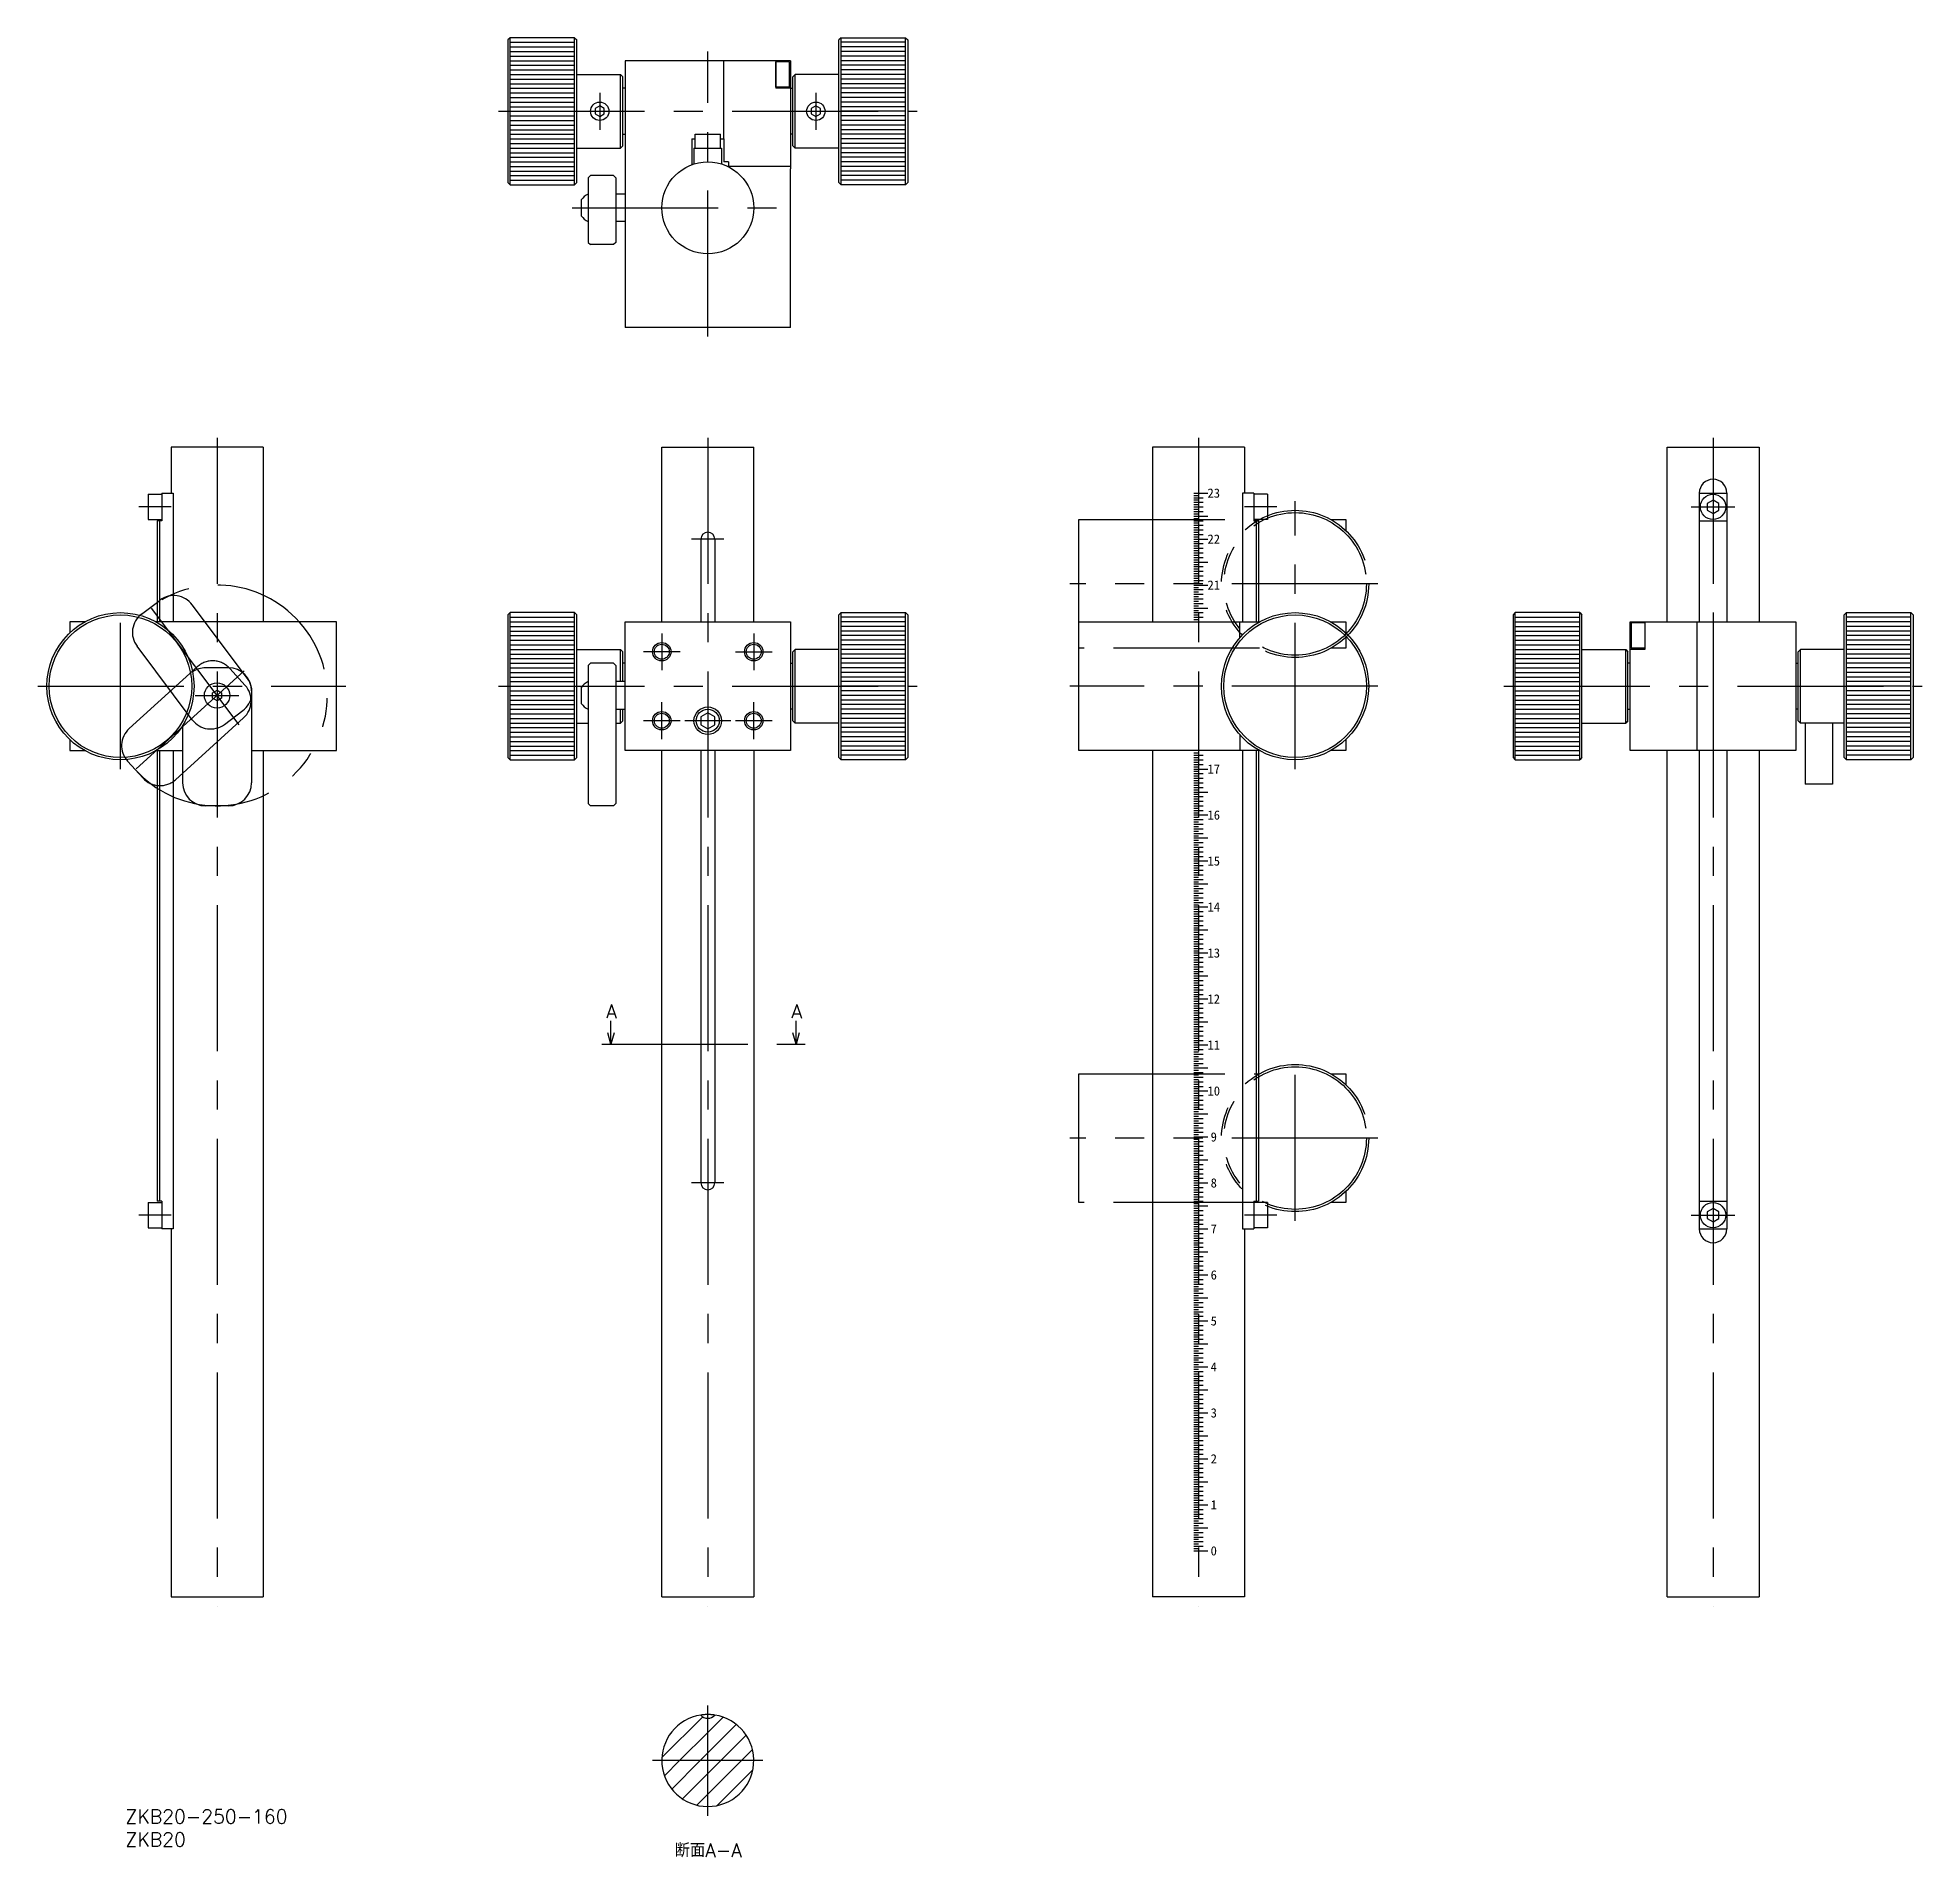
# Model space of a CAD drawing. Extents: x -146 to 264, y -255 to 141.
import ezdxf
from ezdxf.enums import TextEntityAlignment as Align

# ---------------------------------------------------------------- set-up
doc = ezdxf.new("R2010")
doc.units = 0
doc.linetypes.add('CENTER', pattern=[50.8, 31.75, -6.35, 6.35, -6.35])
doc.linetypes.add('PHANTOM', pattern=[63.5, 31.75, -6.35, 6.35, -6.35, 6.35, -6.35])
doc.layers.get('0').update_dxf_attribs({"linetype": 'CONTINUOUS'})
doc.layers.add('CENTER', color=1, linetype='CONTINUOUS')
doc.styles.add('MESR', font='txt', dxfattribs={"height": 2})
doc.styles.get("Standard").update_dxf_attribs({"font": 'txt.shx', "height": 3, "bigfont": 'bigfont.shx'})

# ---------------------------------------------------------------- blocks, each defined once
blk = doc.blocks.new('*U2')
at = {"color": 7, "linetype": 'CONTINUOUS'}
blk.add_text('ZKB20', height=3, dxfattribs=at).set_placement((-126.61, -252.26))
blk = doc.blocks.new('*U3')
at = {"color": 7, "linetype": 'CONTINUOUS'}
blk.add_text('ZKB20-250-160', height=3, dxfattribs=at).set_placement((-126.61, -247.26))
blk = doc.blocks.new('*U4')
at = {"color": 137, "linetype": 'CONTINUOUS'}
blk.add_text('断面A-A', height=3, dxfattribs=at).set_placement((-7.18, -254.61))
blk = doc.blocks.new('_OPEN30')
at = {"color": 0, "linetype": 'BYBLOCK'}
for p, q in [((-1, 0.27), (0, 0)), ((0, 0), (-1, -0.27)), ((0, 0), (-1, 0))]:
    blk.add_line(p, q, dxfattribs=at)
blk = doc.blocks.new('*U5')
at = {"color": 7, "linetype": 'CONTINUOUS'}
blk.add_lwpolyline([(19.2, -75.34), (19.2, -72.73)], dxfattribs=at)
at = {"color": 7, "linetype": 'CONTINUOUS', "xscale": 2.5, "yscale": 2.5, "zscale": 2.5, "rotation": 270}
blk.add_blockref('_OPEN30', (19.2, -77.84), dxfattribs=at)
blk = doc.blocks.new('*U6')
at = {"color": 137, "linetype": 'CONTINUOUS'}
blk.add_text('A', height=3, dxfattribs=at).set_placement((18.18, -72.21))
blk = doc.blocks.new('*U7')
at = {"color": 7, "linetype": 'CONTINUOUS'}
blk.add_lwpolyline([(-21.06, -75.34), (-21.06, -72.73)], dxfattribs=at)
at = {"color": 7, "linetype": 'CONTINUOUS', "xscale": 2.5, "yscale": 2.5, "zscale": 2.5, "rotation": 270}
blk.add_blockref('_OPEN30', (-21.06, -77.84), dxfattribs=at)
blk = doc.blocks.new('*U8')
at = {"color": 137, "linetype": 'CONTINUOUS'}
blk.add_text('A', height=3, dxfattribs=at).set_placement((-22.08, -72.21))

msp = doc.modelspace()

# ---------------------------------------------------------------- linework, layer by layer
at = {"color": 7, "linetype": 'CONTINUOUS'}
for p, q in [((-43, 141.02), (-43.5, 140.52)), ((-43.5, 140.52), (-43.5, 109.52)), ((-43, 109.02), (-43, 141.02)), ((-29, 141.02), (-43, 141.02)), ((-43, 140.02), (-29, 140.02)), ((-29, 109.02), (-29, 141.02)), ((-29, 141.02), (-28.5, 140.52)), ((-28.5, 133.02), (-28.5, 140.52)), ((29, 141.02), (28.5, 140.52)), ((28.5, 133.02), (28.5, 140.52)), ((29, 109.02), (29, 141.02)), ((29, 141.02), (43, 141.02)), ((43, 140.02), (29, 140.02)), ((43, 109.02), (43, 141.02)), ((43, 141.02), (43.5, 140.52)), ((43.5, 140.52), (43.5, 109.52)), ((-43, 139.02), (-29, 139.02)), ((-43, 138.02), (-29, 138.02)), ((-43, 137.02), (-29, 137.02)), ((-43, 136.02), (-29, 136.02)), ((-18, 136.02), (-18, 78.02)), ((3, 136.02), (-18, 136.02)), ((18, 136.02), (3, 136.02)), ((3.5, 119.02), (3.5, 136.02)), ((14.8, 136.02), (14.8, 130.02)), ((17.8, 135.77), (14.8, 135.77)), ((14.8, 130.27), (14.8, 135.77)), ((17.8, 130.27), (17.8, 135.77)), ((18, 136.02), (18, 112.52)), ((43, 139.02), (29, 139.02)), ((43, 138.02), (29, 138.02)), ((43, 137.02), (29, 137.02)), ((43, 136.02), (29, 136.02)), ((-43, 135.02), (-29, 135.02)), ((-43, 134.02), (-29, 134.02)), ((-43, 133.02), (-29, 133.02)), ((-43, 132.02), (-29, 132.02)), ((-28.5, 109.52), (-28.5, 133.02)), ((-28.5, 133.02), (-19, 133.02)), ((-19, 117.02), (-19, 133.02)), ((-19, 133.02), (-18.5, 132.52)), ((-18.5, 117.52), (-18.5, 132.52)), ((19, 133.02), (18.5, 132.52)), ((18.5, 117.52), (18.5, 132.52)), ((28.5, 133.02), (19, 133.02)), ((19, 117.02), (19, 133.02)), ((28.5, 109.52), (28.5, 133.02)), ((43, 135.02), (29, 135.02)), ((43, 134.02), (29, 134.02)), ((43, 133.02), (29, 133.02)), ((43, 132.02), (29, 132.02)), ((-43, 131.02), (-29, 131.02)), ((-43, 130.02), (-29, 130.02)), ((-43, 129.02), (-29, 129.02)), ((-43, 128.02), (-29, 128.02)), ((-18, 130.02), (-18.5, 130.02)), ((17.8, 130.27), (14.8, 130.27)), ((18, 130.02), (14.8, 130.02)), ((18, 130.02), (18.5, 130.02)), ((43, 131.02), (29, 131.02)), ((43, 130.02), (29, 130.02)), ((43, 129.02), (29, 129.02)), ((43, 128.02), (29, 128.02)), ((-43, 127.02), (-29, 127.02)), ((-43, 126.02), (-29, 126.02)), ((-43, 125.02), (-29, 125.02)), ((-43, 124.02), (-29, 124.02)), ((-43, 123.02), (-29, 123.02)), ((43, 127.02), (29, 127.02)), ((43, 126.02), (29, 126.02)), ((43, 125.02), (29, 125.02)), ((43, 124.02), (29, 124.02)), ((43, 123.02), (29, 123.02)), ((-43, 122.02), (-29, 122.02)), ((-43, 121.02), (-29, 121.02)), ((-43, 120.02), (-29, 120.02)), ((-43, 119.02), (-29, 119.02)), ((-18.5, 120.02), (-18, 120.02)), ((-3.5, 119.02), (-3.5, 113.39)), ((-3.5, 119.02), (-2.75, 119.02)), ((-2.75, 120.02), (2.75, 120.02)), ((-2.75, 117.02), (-2.75, 120.02)), ((2.75, 117.02), (2.75, 120.02)), ((2.75, 119.02), (3.5, 119.02)), ((3.5, 119.02), (3.5, 114.02)), ((18.5, 120.02), (18, 120.02)), ((43, 122.02), (29, 122.02)), ((43, 121.02), (29, 121.02)), ((43, 120.02), (29, 120.02)), ((43, 119.02), (29, 119.02)), ((-43, 118.02), (-29, 118.02)), ((-43, 117.02), (-29, 117.02)), ((-43, 116.02), (-29, 116.02)), ((-43, 115.02), (-29, 115.02)), ((-28.5, 117.02), (-19, 117.02)), ((-18.5, 117.52), (-19, 117.02)), ((-3, 117.02), (-3, 113.56)), ((-3, 117.02), (3, 117.02)), ((3, 117.02), (3, 113.56)), ((18.5, 117.52), (19, 117.02)), ((28.5, 117.02), (19, 117.02)), ((43, 118.02), (29, 118.02)), ((43, 117.02), (29, 117.02)), ((43, 116.02), (29, 116.02)), ((43, 115.02), (29, 115.02)), ((-43, 114.02), (-29, 114.02)), ((-43, 113.02), (-29, 113.02)), ((-43, 112.02), (-29, 112.02)), ((-43, 111.02), (-29, 111.02)), ((-25.5, 111.02), (-26, 110.52)), ((-20.5, 111.02), (-25.5, 111.02)), ((-20.5, 111.02), (-20, 110.52)), ((4.5, 114.02), (3.5, 114.02)), ((18, 113.02), (4.36, 113.02)), ((4.5, 114.02), (4.5, 113.02)), ((18, 78.02), (18, 112.52)), ((43, 114.02), (29, 114.02)), ((43, 113.02), (29, 113.02)), ((43, 112.02), (29, 112.02)), ((43, 111.02), (29, 111.02)), ((-43.5, 109.52), (-43, 109.02)), ((-43, 110.02), (-29, 110.02)), ((-43, 109.02), (-29, 109.02)), ((-28.5, 109.52), (-29, 109.02)), ((-26, 110.52), (-26, 96.52)), ((-20, 110.52), (-20, 96.52)), ((-18, 107.02), (-20, 107.02)), ((28.5, 109.52), (29, 109.02)), ((43, 110.02), (29, 110.02)), ((43, 109.02), (29, 109.02)), ((43.5, 109.52), (43, 109.02)), ((-27.5, 105.75), (-27.5, 102.29)), ((-18, 101.02), (-20, 101.02)), ((-26, 96.52), (-25.5, 96.02)), ((-20.5, 96.02), (-25.5, 96.02)), ((-20, 96.52), (-20.5, 96.02)), ((18, 78.02), (-18, 78.02)), ((-96.72, 52), (-116.72, 52)), ((-116.72, 52), (-116.72, 42)), ((-96.72, 52), (-96.72, 14)), ((-10, 14), (-10, 52)), ((-10, 52), (10, 52)), ((10, 14), (10, 52)), ((96.72, 52), (96.72, 14)), ((116.72, 52), (96.72, 52)), ((116.72, 52), (116.72, 42)), ((208.6, 14), (208.6, 52)), ((208.6, 52), (228.6, 52)), ((228.6, 52), (228.6, 14)), ((-121.72, 41.75), (-121.72, 36.25)), ((-121.72, 41.75), (-118.72, 41.75)), ((-118.72, 42), (-118.72, 36)), ((-118.72, 42), (-116.26, 42)), ((-116.26, 42), (-116.26, 14)), ((105.72, 42), (108.72, 42)), ((105.72, 41.5), (106.72, 41.5)), ((105.72, 41), (107.72, 41)), ((116.26, 42), (116.26, 14)), ((118.72, 42), (116.26, 42)), ((118.72, 42), (118.72, 36)), ((121.72, 41.75), (118.72, 41.75)), ((121.72, 41.75), (121.72, 36.25)), ((215.6, 42), (215.6, 14)), ((215.6, 42), (221.6, 42)), ((221.6, 42), (221.6, 14)), ((105.72, 40.5), (106.72, 40.5)), ((105.72, 40), (107.72, 40)), ((105.72, 39.5), (106.72, 39.5)), ((105.72, 39), (107.72, 39)), ((105.72, 38.5), (106.72, 38.5)), ((105.72, 38), (107.72, 38)), ((105.72, 37.5), (106.72, 37.5)), ((105.72, 37), (108.72, 37)), ((-121.72, 36.25), (-118.72, 36.25)), ((-119.72, 36), (-119.72, 14)), ((-118.72, 36), (-119.72, 36)), ((-119.22, 36), (-119.22, 14)), ((105.72, 36.5), (106.72, 36.5)), ((105.72, 36), (107.72, 36)), ((105.72, 35.5), (106.72, 35.5)), ((105.72, 35), (107.72, 35)), ((105.72, 34.5), (106.72, 34.5)), ((105.72, 34), (107.72, 34)), ((105.72, 33.5), (106.72, 33.5)), ((105.72, 33), (107.72, 33)), ((121.72, 36.25), (118.72, 36.25)), ((118.72, 36), (119.72, 36)), ((119.22, 36), (119.22, 14)), ((119.72, 36), (119.72, 14)), ((215.6, 36), (221.6, 36)), ((-1.51, 32), (-1.51, 14)), ((1.51, 32), (1.51, 14)), ((105.72, 32.5), (106.72, 32.5)), ((105.72, 32), (108.72, 32)), ((105.72, 31.5), (106.72, 31.5)), ((105.72, 31), (107.72, 31)), ((105.72, 30.5), (106.72, 30.5)), ((105.72, 30), (107.72, 30)), ((105.72, 29.5), (106.72, 29.5)), ((105.72, 29), (107.72, 29)), ((105.72, 28.5), (106.72, 28.5)), ((105.72, 28), (107.72, 28)), ((105.72, 27.5), (106.72, 27.5)), ((105.72, 27), (108.72, 27)), ((105.72, 26.5), (106.72, 26.5)), ((105.72, 26), (107.72, 26)), ((105.72, 25.5), (106.72, 25.5)), ((105.72, 25), (107.72, 25)), ((105.72, 24.5), (106.72, 24.5)), ((105.72, 24), (107.72, 24)), ((105.72, 23.5), (106.72, 23.5)), ((105.72, 23), (107.72, 23)), ((105.72, 22.5), (106.72, 22.5)), ((105.72, 22), (108.72, 22)), ((105.72, 21.5), (106.72, 21.5)), ((105.72, 21), (107.72, 21)), ((105.72, 20.5), (106.72, 20.5)), ((105.72, 20), (107.72, 20)), ((105.72, 19.5), (106.72, 19.5)), ((105.72, 19), (107.72, 19)), ((105.72, 18.5), (106.72, 18.5)), ((105.72, 18), (107.72, 18)), ((105.72, 17.5), (106.72, 17.5)), ((105.72, 17), (108.72, 17)), ((105.72, 16.5), (106.72, 16.5)), ((-138.72, 14), (-138.72, 11.62)), ((-135.46, 14), (-138.72, 14)), ((-80.72, 14), (-119.97, 14)), ((-80.72, -14), (-80.72, 14)), ((-43, 16), (-43.5, 15.5)), ((-43.5, 15.5), (-43.5, -15.5)), ((-43, -16), (-43, 16)), ((-29, 16), (-43, 16)), ((-43, 15), (-29, 15)), ((-43, 14), (-29, 14)), ((-43, 13), (-29, 13)), ((-29, -16), (-29, 16)), ((-29, 16), (-28.5, 15.5)), ((-28.5, 8), (-28.5, 15.5)), ((-18, -14), (-18, 14)), ((-18, 14), (18, 14)), ((18, 14), (18, -14)), ((29, 16), (28.5, 15.5)), ((28.5, 8), (28.5, 15.5)), ((29, -16), (29, 16)), ((29, 16), (43, 16)), ((43, 15), (29, 15)), ((43, 14), (29, 14)), ((43, 13), (29, 13)), ((43, -16), (43, 16)), ((43, 16), (43.5, 15.5)), ((43.5, 15.5), (43.5, -15.5)), ((80.72, -14), (80.72, 14)), ((80.72, 14), (119.97, 14)), ((105.72, 16), (107.72, 16)), ((105.72, 15.5), (106.72, 15.5)), ((105.72, 15), (107.72, 15)), ((105.72, 14.5), (106.72, 14.5)), ((115.72, 10.58), (115.72, 14)), ((135.46, 14), (138.72, 14)), ((138.72, 14), (138.72, 11.62)), ((175.6, 16), (175.1, 15.5)), ((175.1, 15.5), (175.1, -15.5)), ((175.6, -16), (175.6, 16)), ((189.6, 16), (175.6, 16)), ((175.6, 15), (189.6, 15)), ((175.6, 14), (189.6, 14)), ((175.6, 13), (189.6, 13)), ((189.6, -16), (189.6, 16)), ((189.6, 16), (190.1, 15.5)), ((190.1, 8), (190.1, 15.5)), ((200.6, -14), (200.6, 14)), ((200.6, 14), (236.6, 14)), ((200.8, 13.75), (200.8, 8.25)), ((203.8, 13.75), (200.8, 13.75)), ((203.8, 14), (203.8, 8)), ((215.1, 14), (215.1, -14)), ((236.6, 14), (236.6, -14)), ((247.6, 16), (247.1, 15.5)), ((247.1, 8), (247.1, 15.5)), ((247.6, -16), (247.6, 16)), ((247.6, 16), (261.6, 16)), ((261.6, 15), (247.6, 15)), ((261.6, 14), (247.6, 14)), ((261.6, 13), (247.6, 13)), ((261.6, -16), (261.6, 16)), ((261.6, 16), (262.1, 15.5)), ((262.1, 15.5), (262.1, -15.5)), ((-43, 12), (-29, 12)), ((-43, 11), (-29, 11)), ((-43, 10), (-29, 10)), ((-43, 9), (-29, 9)), ((43, 12), (29, 12)), ((43, 11), (29, 11)), ((43, 10), (29, 10)), ((43, 9), (29, 9)), ((175.6, 12), (189.6, 12)), ((175.6, 11), (189.6, 11)), ((175.6, 10), (189.6, 10)), ((175.6, 9), (189.6, 9)), ((203.8, 8.25), (200.8, 8.25)), ((261.6, 12), (247.6, 12)), ((261.6, 11), (247.6, 11)), ((261.6, 10), (247.6, 10)), ((261.6, 9), (247.6, 9)), ((-43, 8), (-29, 8)), ((-43, 7), (-29, 7)), ((-43, 6), (-29, 6)), ((-43, 5), (-29, 5)), ((-28.5, -15.5), (-28.5, 8)), ((-28.5, 8), (-19, 8)), ((-25.5, 5), (-26, 4.5)), ((-26, 4.5), (-26, -25.5)), ((-20.5, 5), (-25.5, 5)), ((-20.5, 5), (-20, 4.5)), ((-20, 4.5), (-20, -25.5)), ((-19, 1), (-19, 8)), ((-19, 8), (-18.5, 7.5)), ((-18.5, 1), (-18.5, 7.5)), ((-18, 5), (-18.5, 5)), ((18, 5), (18.5, 5)), ((19, 8), (18.5, 7.5)), ((18.5, -7.5), (18.5, 7.5)), ((28.5, 8), (19, 8)), ((19, -8), (19, 8)), ((28.5, -15.5), (28.5, 8)), ((43, 8), (29, 8)), ((43, 7), (29, 7)), ((43, 6), (29, 6)), ((43, 5), (29, 5)), ((175.6, 8), (189.6, 8)), ((175.6, 7), (189.6, 7)), ((175.6, 6), (189.6, 6)), ((175.6, 5), (189.6, 5)), ((190.1, -15.5), (190.1, 8)), ((190.1, 8), (199.6, 8)), ((199.6, -8), (199.6, 8)), ((199.6, 8), (200.1, 7.5)), ((200.1, -7.5), (200.1, 7.5)), ((200.6, 5), (200.1, 5)), ((203.8, 8), (200.6, 8)), ((236.6, 5), (237.1, 5)), ((237.6, 8), (237.1, 7.5)), ((237.1, -7.5), (237.1, 7.5)), ((247.1, 8), (237.6, 8)), ((237.6, -8), (237.6, 8)), ((247.1, -15.5), (247.1, 8)), ((261.6, 8), (247.6, 8)), ((261.6, 7), (247.6, 7)), ((261.6, 6), (247.6, 6)), ((261.6, 5), (247.6, 5)), ((-104.22, 4), (-109.22, 4)), ((-43, 4), (-29, 4)), ((-43, 3), (-29, 3)), ((-43, 2), (-29, 2)), ((-43, 1), (-29, 1)), ((-43, 0), (-29, 0)), ((-18, 1), (-20, 1)), ((43, 4), (29, 4)), ((43, 3), (29, 3)), ((43, 2), (29, 2)), ((43, 1), (29, 1)), ((43, 0), (29, 0)), ((175.6, 4), (189.6, 4)), ((175.6, 3), (189.6, 3)), ((175.6, 2), (189.6, 2)), ((175.6, 1), (189.6, 1)), ((261.6, 4), (247.6, 4)), ((261.6, 3), (247.6, 3)), ((261.6, 2), (247.6, 2)), ((261.6, 1), (247.6, 1)), ((-99.22, -1), (-99.22, -21)), ((-43, -1), (-29, -1)), ((-43, -2), (-29, -2)), ((-43, -3), (-29, -3)), ((-43, -4), (-29, -4)), ((-27.5, -0.27), (-27.5, -3.73)), ((43, -1), (29, -1)), ((43, -2), (29, -2)), ((43, -3), (29, -3)), ((43, -4), (29, -4)), ((175.6, 0), (189.6, 0)), ((175.6, -1), (189.6, -1)), ((175.6, -2), (189.6, -2)), ((175.6, -3), (189.6, -3)), ((175.6, -4), (189.6, -4)), ((261.6, 0), (247.6, 0)), ((261.6, -1), (247.6, -1)), ((261.6, -2), (247.6, -2)), ((261.6, -3), (247.6, -3)), ((261.6, -4), (247.6, -4)), ((-43, -5), (-29, -5)), ((-43, -6), (-29, -6)), ((-43, -7), (-29, -7)), ((-43, -8), (-29, -8)), ((-28.5, -8), (-26, -8)), ((-20, -5), (-18, -5)), ((-20, -8), (-19, -8)), ((-19, -8), (-19, -5)), ((-19, -8), (-18.5, -7.5)), ((-18.5, -7.5), (-18.5, -5)), ((18.5, -5), (18, -5)), ((18.5, -7.5), (19, -8)), ((28.5, -8), (19, -8)), ((43, -5), (29, -5)), ((43, -6), (29, -6)), ((43, -7), (29, -7)), ((43, -8), (29, -8)), ((175.6, -5), (189.6, -5)), ((175.6, -6), (189.6, -6)), ((175.6, -7), (189.6, -7)), ((175.6, -8), (189.6, -8)), ((190.1, -8), (199.6, -8)), ((200.1, -7.5), (199.6, -8)), ((200.1, -5), (200.6, -5)), ((237.1, -5), (236.6, -5)), ((237.1, -7.5), (237.6, -8)), ((247.1, -8), (237.6, -8)), ((238.6, -8), (238.6, -21.32)), ((244.6, -8), (244.6, -21.32)), ((261.6, -5), (247.6, -5)), ((261.6, -6), (247.6, -6)), ((261.6, -7), (247.6, -7)), ((261.6, -8), (247.6, -8)), ((-138.72, -11.62), (-138.72, -14)), ((-114.22, -8.59), (-114.22, -21)), ((-43, -9), (-29, -9)), ((-43, -10), (-29, -10)), ((-43, -11), (-29, -11)), ((-43, -12), (-29, -12)), ((43, -9), (29, -9)), ((43, -10), (29, -10)), ((43, -11), (29, -11)), ((43, -12), (29, -12)), ((115.72, -10.58), (115.72, -14)), ((138.72, -11.62), (138.72, -14)), ((175.6, -9), (189.6, -9)), ((175.6, -10), (189.6, -10)), ((175.6, -11), (189.6, -11)), ((175.6, -12), (189.6, -12)), ((261.6, -9), (247.6, -9)), ((261.6, -10), (247.6, -10)), ((261.6, -11), (247.6, -11)), ((261.6, -12), (247.6, -12)), ((-138.72, -14), (-135.46, -14)), ((-119.97, -14), (-114.22, -14)), ((-119.72, -14), (-119.72, -112)), ((-119.22, -14), (-119.22, -112)), ((-116.26, -14), (-116.26, -118)), ((-99.22, -14), (-80.72, -14)), ((-96.72, -14), (-96.72, -198)), ((-43.5, -15.5), (-43, -16)), ((-43, -13), (-29, -13)), ((-43, -14), (-29, -14)), ((-43, -15), (-29, -15)), ((-43, -16), (-29, -16)), ((-28.5, -15.5), (-29, -16)), ((18, -14), (-18, -14)), ((-10, -198), (-10, -14)), ((-1.51, -14), (-1.51, -108)), ((1.51, -14), (1.51, -108)), ((10, -14), (10, -198)), ((28.5, -15.5), (29, -16)), ((43, -13), (29, -13)), ((43, -14), (29, -14)), ((43, -15), (29, -15)), ((43, -16), (29, -16)), ((43.5, -15.5), (43, -16)), ((119.97, -14), (80.72, -14)), ((96.72, -14), (96.72, -198)), ((105.72, -14.5), (106.72, -14.5)), ((105.72, -15), (107.72, -15)), ((105.72, -15.5), (106.72, -15.5)), ((105.72, -16), (107.72, -16)), ((116.26, -14), (116.26, -118)), ((119.22, -14), (119.22, -112)), ((119.72, -14), (119.72, -112)), ((138.72, -14), (135.46, -14)), ((175.1, -15.5), (175.6, -16)), ((175.6, -13), (189.6, -13)), ((175.6, -14), (189.6, -14)), ((175.6, -15), (189.6, -15)), ((175.6, -16), (189.6, -16)), ((190.1, -15.5), (189.6, -16)), ((236.6, -14), (200.6, -14)), ((208.6, -198), (208.6, -14)), ((215.6, -14), (215.6, -118)), ((221.6, -14), (221.6, -118)), ((228.6, -14), (228.6, -198)), ((247.1, -15.5), (247.6, -16)), ((261.6, -13), (247.6, -13)), ((261.6, -14), (247.6, -14)), ((261.6, -15), (247.6, -15)), ((261.6, -16), (247.6, -16)), ((262.1, -15.5), (261.6, -16)), ((105.72, -16.5), (106.72, -16.5)), ((105.72, -17), (107.72, -17)), ((105.72, -17.5), (106.72, -17.5)), ((105.72, -18), (108.72, -18)), ((105.72, -18.5), (106.72, -18.5)), ((105.72, -19), (107.72, -19)), ((105.72, -19.5), (106.72, -19.5)), ((105.72, -20), (107.72, -20)), ((105.72, -20.5), (106.72, -20.5)), ((105.72, -21), (107.72, -21)), ((105.72, -21.5), (106.72, -21.5)), ((105.72, -22), (107.72, -22)), ((105.72, -22.5), (106.72, -22.5)), ((105.72, -23), (108.72, -23)), ((105.72, -23.5), (106.72, -23.5)), ((105.72, -24), (107.72, -24)), ((105.72, -24.5), (106.72, -24.5)), ((244.6, -21.32), (238.6, -21.32)), ((-104.22, -26), (-109.22, -26)), ((-26, -25.5), (-25.5, -26)), ((-20.5, -26), (-25.5, -26)), ((-20, -25.5), (-20.5, -26)), ((105.72, -25), (107.72, -25)), ((105.72, -25.5), (106.72, -25.5)), ((105.72, -26), (107.72, -26)), ((105.72, -26.5), (106.72, -26.5)), ((105.72, -27), (107.72, -27)), ((105.72, -27.5), (106.72, -27.5)), ((105.72, -28), (108.72, -28)), ((105.72, -28.5), (106.72, -28.5)), ((105.72, -29), (107.72, -29)), ((105.72, -29.5), (106.72, -29.5)), ((105.72, -30), (107.72, -30)), ((105.72, -30.5), (106.72, -30.5)), ((105.72, -31), (107.72, -31)), ((105.72, -31.5), (106.72, -31.5)), ((105.72, -32), (107.72, -32)), ((105.72, -32.5), (106.72, -32.5)), ((105.72, -33), (108.72, -33)), ((105.72, -33.5), (106.72, -33.5)), ((105.72, -34), (107.72, -34)), ((105.72, -34.5), (106.72, -34.5)), ((105.72, -35), (107.72, -35)), ((105.72, -35.5), (106.72, -35.5)), ((105.72, -36), (107.72, -36)), ((105.72, -36.5), (106.72, -36.5)), ((105.72, -37), (107.72, -37)), ((105.72, -37.5), (106.72, -37.5)), ((105.72, -38), (108.72, -38)), ((105.72, -38.5), (106.72, -38.5)), ((105.72, -39), (107.72, -39)), ((105.72, -39.5), (106.72, -39.5)), ((105.72, -40), (107.72, -40)), ((105.72, -40.5), (106.72, -40.5)), ((105.72, -41), (107.72, -41)), ((105.72, -41.5), (106.72, -41.5)), ((105.72, -42), (107.72, -42)), ((105.72, -42.5), (106.72, -42.5)), ((105.72, -43), (108.72, -43)), ((105.72, -43.5), (106.72, -43.5)), ((105.72, -44), (107.72, -44)), ((105.72, -44.5), (106.72, -44.5)), ((105.72, -45), (107.72, -45)), ((105.72, -45.5), (106.72, -45.5)), ((105.72, -46), (107.72, -46)), ((105.72, -46.5), (106.72, -46.5)), ((105.72, -47), (107.72, -47)), ((105.72, -47.5), (106.72, -47.5)), ((105.72, -48), (108.72, -48)), ((105.72, -48.5), (106.72, -48.5)), ((105.72, -49), (107.72, -49)), ((105.72, -49.5), (106.72, -49.5)), ((105.72, -50), (107.72, -50)), ((105.72, -50.5), (106.72, -50.5)), ((105.72, -51), (107.72, -51)), ((105.72, -51.5), (106.72, -51.5)), ((105.72, -52), (107.72, -52)), ((105.72, -52.5), (106.72, -52.5)), ((105.72, -53), (108.72, -53)), ((105.72, -53.5), (106.72, -53.5)), ((105.72, -54), (107.72, -54)), ((105.72, -54.5), (106.72, -54.5)), ((105.72, -55), (107.72, -55)), ((105.72, -55.5), (106.72, -55.5)), ((105.72, -56), (107.72, -56)), ((105.72, -56.5), (106.72, -56.5)), ((105.72, -57), (107.72, -57)), ((105.72, -57.5), (106.72, -57.5)), ((105.72, -58), (108.72, -58)), ((105.72, -58.5), (106.72, -58.5)), ((105.72, -59), (107.72, -59)), ((105.72, -59.5), (106.72, -59.5)), ((105.72, -60), (107.72, -60)), ((105.72, -60.5), (106.72, -60.5)), ((105.72, -61), (107.72, -61)), ((105.72, -61.5), (106.72, -61.5)), ((105.72, -62), (107.72, -62)), ((105.72, -62.5), (106.72, -62.5)), ((105.72, -63), (108.72, -63)), ((105.72, -63.5), (106.72, -63.5)), ((105.72, -64), (107.72, -64)), ((105.72, -64.5), (106.72, -64.5)), ((105.72, -65), (107.72, -65)), ((105.72, -65.5), (106.72, -65.5)), ((105.72, -66), (107.72, -66)), ((105.72, -66.5), (106.72, -66.5)), ((105.72, -67), (107.72, -67)), ((105.72, -67.5), (106.72, -67.5)), ((105.72, -68), (108.72, -68)), ((105.72, -68.5), (106.72, -68.5)), ((105.72, -69), (107.72, -69)), ((105.72, -69.5), (106.72, -69.5)), ((105.72, -70), (107.72, -70)), ((105.72, -70.5), (106.72, -70.5)), ((105.72, -71), (107.72, -71)), ((105.72, -71.5), (106.72, -71.5)), ((105.72, -72), (107.72, -72)), ((105.72, -72.5), (106.72, -72.5)), ((105.72, -73), (108.72, -73)), ((105.72, -73.5), (106.72, -73.5)), ((105.72, -74), (107.72, -74)), ((105.72, -74.5), (106.72, -74.5)), ((105.72, -75), (107.72, -75)), ((105.72, -75.5), (106.72, -75.5)), ((105.72, -76), (107.72, -76)), ((105.72, -76.5), (106.72, -76.5)), ((105.72, -77), (107.72, -77)), ((105.72, -77.5), (106.72, -77.5)), ((105.72, -78), (108.72, -78)), ((105.72, -78.5), (106.72, -78.5)), ((105.72, -79), (107.72, -79)), ((105.72, -79.5), (106.72, -79.5)), ((105.72, -80), (107.72, -80)), ((105.72, -80.5), (106.72, -80.5)), ((105.72, -81), (107.72, -81)), ((105.72, -81.5), (106.72, -81.5)), ((105.72, -82), (107.72, -82)), ((105.72, -82.5), (106.72, -82.5)), ((105.72, -83), (108.72, -83)), ((105.72, -83.5), (106.72, -83.5)), ((105.72, -84), (107.72, -84)), ((105.72, -84.5), (106.72, -84.5)), ((105.72, -85), (107.72, -85)), ((105.72, -85.5), (106.72, -85.5)), ((105.72, -86), (107.72, -86)), ((105.72, -86.5), (106.72, -86.5)), ((105.72, -87), (107.72, -87)), ((105.72, -87.5), (106.72, -87.5)), ((105.72, -88), (108.72, -88)), ((105.72, -88.5), (106.72, -88.5)), ((105.72, -89), (107.72, -89)), ((105.72, -89.5), (106.72, -89.5)), ((105.72, -90), (107.72, -90)), ((105.72, -90.5), (106.72, -90.5)), ((105.72, -91), (107.72, -91)), ((105.72, -91.5), (106.72, -91.5)), ((105.72, -92), (107.72, -92)), ((105.72, -92.5), (106.72, -92.5)), ((105.72, -93), (108.72, -93)), ((105.72, -93.5), (106.72, -93.5)), ((105.72, -94), (107.72, -94)), ((105.72, -94.5), (106.72, -94.5)), ((105.72, -95), (107.72, -95)), ((105.72, -95.5), (106.72, -95.5)), ((105.72, -96), (107.72, -96)), ((105.72, -96.5), (106.72, -96.5)), ((105.72, -97), (107.72, -97)), ((105.72, -97.5), (106.72, -97.5)), ((105.72, -98), (108.72, -98)), ((105.72, -98.5), (106.72, -98.5)), ((105.72, -99), (107.72, -99)), ((105.72, -99.5), (106.72, -99.5)), ((105.72, -100), (107.72, -100)), ((105.72, -100.5), (106.72, -100.5)), ((105.72, -101), (107.72, -101)), ((105.72, -101.5), (106.72, -101.5)), ((105.72, -102), (107.72, -102)), ((105.72, -102.5), (106.72, -102.5)), ((105.72, -103), (108.72, -103)), ((105.72, -103.5), (106.72, -103.5)), ((105.72, -104), (107.72, -104)), ((105.72, -104.5), (106.72, -104.5)), ((105.72, -105), (107.72, -105)), ((105.72, -105.5), (106.72, -105.5)), ((105.72, -106), (107.72, -106)), ((105.72, -106.5), (106.72, -106.5)), ((105.72, -107), (107.72, -107)), ((105.72, -107.5), (106.72, -107.5)), ((105.72, -108), (108.72, -108)), ((105.72, -108.5), (106.72, -108.5)), ((105.72, -109), (107.72, -109)), ((105.72, -109.5), (106.72, -109.5)), ((105.72, -110), (107.72, -110)), ((105.72, -110.5), (106.72, -110.5)), ((-121.72, -112.25), (-121.72, -117.75)), ((-121.72, -112.25), (-118.72, -112.25)), ((-118.72, -112), (-119.72, -112)), ((-118.72, -112), (-118.72, -118)), ((105.72, -111), (107.72, -111)), ((105.72, -111.5), (106.72, -111.5)), ((105.72, -112), (107.72, -112)), ((105.72, -112.5), (106.72, -112.5)), ((105.72, -113), (108.72, -113)), ((105.72, -113.5), (106.72, -113.5)), ((105.72, -114), (107.72, -114)), ((105.72, -114.5), (106.72, -114.5)), ((118.72, -112), (118.72, -118)), ((118.72, -112), (119.72, -112)), ((121.72, -112.25), (118.72, -112.25)), ((121.72, -112.25), (121.72, -117.75)), ((215.6, -112), (221.6, -112)), ((-121.72, -117.75), (-118.72, -117.75)), ((-116.26, -118), (-118.72, -118)), ((-116.72, -118), (-116.72, -198)), ((105.72, -115), (107.72, -115)), ((105.72, -115.5), (106.72, -115.5)), ((105.72, -116), (107.72, -116)), ((105.72, -116.5), (106.72, -116.5)), ((105.72, -117), (107.72, -117)), ((105.72, -117.5), (106.72, -117.5)), ((105.72, -118), (108.72, -118)), ((105.72, -118.5), (106.72, -118.5)), ((116.26, -118), (118.72, -118)), ((116.72, -118), (116.72, -198)), ((121.72, -117.75), (118.72, -117.75)), ((215.6, -118), (221.6, -118)), ((105.72, -119), (107.72, -119)), ((105.72, -119.5), (106.72, -119.5)), ((105.72, -120), (107.72, -120)), ((105.72, -120.5), (106.72, -120.5)), ((105.72, -121), (107.72, -121)), ((105.72, -121.5), (106.72, -121.5)), ((105.72, -122), (107.72, -122)), ((105.72, -122.5), (106.72, -122.5)), ((105.72, -123), (108.72, -123)), ((105.72, -123.5), (106.72, -123.5)), ((105.72, -124), (107.72, -124)), ((105.72, -124.5), (106.72, -124.5)), ((105.72, -125), (107.72, -125)), ((105.72, -125.5), (106.72, -125.5)), ((105.72, -126), (107.72, -126)), ((105.72, -126.5), (106.72, -126.5)), ((105.72, -127), (107.72, -127)), ((105.72, -127.5), (106.72, -127.5)), ((105.72, -128), (108.72, -128)), ((105.72, -128.5), (106.72, -128.5)), ((105.72, -129), (107.72, -129)), ((105.72, -129.5), (106.72, -129.5)), ((105.72, -130), (107.72, -130)), ((105.72, -130.5), (106.72, -130.5)), ((105.72, -131), (107.72, -131)), ((105.72, -131.5), (106.72, -131.5)), ((105.72, -132), (107.72, -132)), ((105.72, -132.5), (106.72, -132.5)), ((105.72, -133), (108.72, -133)), ((105.72, -133.5), (106.72, -133.5)), ((105.72, -134), (107.72, -134)), ((105.72, -134.5), (106.72, -134.5)), ((105.72, -135), (107.72, -135)), ((105.72, -135.5), (106.72, -135.5)), ((105.72, -136), (107.72, -136)), ((105.72, -136.5), (106.72, -136.5)), ((105.72, -137), (107.72, -137)), ((105.72, -137.5), (106.72, -137.5)), ((105.72, -138), (108.72, -138)), ((105.72, -138.5), (106.72, -138.5)), ((105.72, -139), (107.72, -139)), ((105.72, -139.5), (106.72, -139.5)), ((105.72, -140), (107.72, -140)), ((105.72, -140.5), (106.72, -140.5)), ((105.72, -141), (107.72, -141)), ((105.72, -141.5), (106.72, -141.5)), ((105.72, -142), (107.72, -142)), ((105.72, -142.5), (106.72, -142.5)), ((105.72, -143), (108.72, -143)), ((105.72, -143.5), (106.72, -143.5)), ((105.72, -144), (107.72, -144)), ((105.72, -144.5), (106.72, -144.5)), ((105.72, -145), (107.72, -145)), ((105.72, -145.5), (106.72, -145.5)), ((105.72, -146), (107.72, -146)), ((105.72, -146.5), (106.72, -146.5)), ((105.72, -147), (107.72, -147)), ((105.72, -147.5), (106.72, -147.5)), ((105.72, -148), (108.72, -148)), ((105.72, -148.5), (106.72, -148.5)), ((105.72, -149), (107.72, -149)), ((105.72, -149.5), (106.72, -149.5)), ((105.72, -150), (107.72, -150)), ((105.72, -150.5), (106.72, -150.5)), ((105.72, -151), (107.72, -151)), ((105.72, -151.5), (106.72, -151.5)), ((105.72, -152), (107.72, -152)), ((105.72, -152.5), (106.72, -152.5)), ((105.72, -153), (108.72, -153)), ((105.72, -153.5), (106.72, -153.5)), ((105.72, -154), (107.72, -154)), ((105.72, -154.5), (106.72, -154.5)), ((105.72, -155), (107.72, -155)), ((105.72, -155.5), (106.72, -155.5)), ((105.72, -156), (107.72, -156)), ((105.72, -156.5), (106.72, -156.5)), ((105.72, -157), (107.72, -157)), ((105.72, -157.5), (106.72, -157.5)), ((105.72, -158), (108.72, -158)), ((105.72, -158.5), (106.72, -158.5)), ((105.72, -159), (107.72, -159)), ((105.72, -159.5), (106.72, -159.5)), ((105.72, -160), (107.72, -160)), ((105.72, -160.5), (106.72, -160.5)), ((105.72, -161), (107.72, -161)), ((105.72, -161.5), (106.72, -161.5)), ((105.72, -162), (107.72, -162)), ((105.72, -162.5), (106.72, -162.5)), ((105.72, -163), (108.72, -163)), ((105.72, -163.5), (106.72, -163.5)), ((105.72, -164), (107.72, -164)), ((105.72, -164.5), (106.72, -164.5)), ((105.72, -165), (107.72, -165)), ((105.72, -165.5), (106.72, -165.5)), ((105.72, -166), (107.72, -166)), ((105.72, -166.5), (106.72, -166.5)), ((105.72, -167), (107.72, -167)), ((105.72, -167.5), (106.72, -167.5)), ((105.72, -168), (108.72, -168)), ((105.72, -168.5), (106.72, -168.5)), ((105.72, -169), (107.72, -169)), ((105.72, -169.5), (106.72, -169.5)), ((105.72, -170), (107.72, -170)), ((105.72, -170.5), (106.72, -170.5)), ((105.72, -171), (107.72, -171)), ((105.72, -171.5), (106.72, -171.5)), ((105.72, -172), (107.72, -172)), ((105.72, -172.5), (106.72, -172.5)), ((105.72, -173), (108.72, -173)), ((105.72, -173.5), (106.72, -173.5)), ((105.72, -174), (107.72, -174)), ((105.72, -174.5), (106.72, -174.5)), ((105.72, -175), (107.72, -175)), ((105.72, -175.5), (106.72, -175.5)), ((105.72, -176), (107.72, -176)), ((105.72, -176.5), (106.72, -176.5)), ((105.72, -177), (107.72, -177)), ((105.72, -177.5), (106.72, -177.5)), ((105.72, -178), (108.72, -178)), ((105.72, -178.5), (106.72, -178.5)), ((105.72, -179), (107.72, -179)), ((105.72, -179.5), (106.72, -179.5)), ((105.72, -180), (107.72, -180)), ((105.72, -180.5), (106.72, -180.5)), ((105.72, -181), (107.72, -181)), ((105.72, -181.5), (106.72, -181.5)), ((105.72, -182), (107.72, -182)), ((105.72, -182.5), (106.72, -182.5)), ((105.72, -183), (108.72, -183)), ((105.72, -183.5), (106.72, -183.5)), ((105.72, -184), (107.72, -184)), ((105.72, -184.5), (106.72, -184.5)), ((105.72, -185), (107.72, -185)), ((105.72, -185.5), (106.72, -185.5)), ((105.72, -186), (107.72, -186)), ((105.72, -186.5), (106.72, -186.5)), ((105.72, -187), (107.72, -187)), ((105.72, -187.5), (106.72, -187.5)), ((105.72, -188), (108.72, -188)), ((-116.72, -198), (-96.72, -198)), ((-10, -198), (10, -198)), ((116.72, -198), (96.72, -198)), ((208.6, -198), (228.6, -198))]:
    msp.add_line(p, q, dxfattribs=at)
at = {"color": 3, "linetype": 'PHANTOM'}
for p, q in [((80.72, 36.25), (119.97, 36.25)), ((80.72, 8.25), (80.72, 36.25)), ((135.46, 36.25), (138.72, 36.25)), ((138.72, 36.25), (138.72, 33.87)), ((145.72, 22.25), (78.72, 22.25)), ((-123.12, 15.7), (-119.12, 18.7)), ((-101.92, -8.4), (-122.32, 18.8)), ((-100.12, 1.7), (-112.12, 17.7)), ((-112.12, -7.3), (-124.12, 8.7)), ((119.97, 8.25), (80.72, 8.25)), ((138.72, 8.25), (135.46, 8.25)), ((138.72, 10.63), (138.72, 8.25)), ((-111.02, 4.23), (-125.83, -9.21)), ((-100.79, 3.38), (-125.97, -19.47)), ((-100.59, 0.18), (-103.95, 3.88)), ((-100.94, -6.88), (-115.75, -20.32)), ((-105.12, -8.3), (-101.12, -5.3)), ((-122.81, -19.98), (-126.17, -16.28)), ((127.72, -116.25), (127.72, -80.25)), ((80.72, -112.25), (80.72, -84.25)), ((80.72, -84.25), (119.97, -84.25)), ((135.46, -84.25), (138.72, -84.25)), ((138.72, -84.25), (138.72, -86.63)), ((145.72, -98.25), (78.72, -98.25)), ((138.72, -109.87), (138.72, -112.25)), ((119.97, -112.25), (80.72, -112.25)), ((138.72, -112.25), (135.46, -112.25))]:
    msp.add_line(p, q, dxfattribs=at)
at = {"color": 3, "linetype": 'CONTINUOUS'}
for p, q in [((-9.98, -232.96), (-1.1, -224.07)), ((0, -227.47), (3.31, -224.16)), ((-6.13, -233.6), (0, -227.47)), ((0, -231.96), (6.2, -225.75)), ((2.85, -233.6), (8.35, -228.1)), ((-1.64, -233.6), (0, -231.96)), ((7.34, -233.6), (9.71, -231.22)), ((-9.44, -236.9), (-6.13, -233.6)), ((-7.84, -239.8), (-1.64, -233.6)), ((-5.5, -241.95), (0, -236.45)), ((0, -236.45), (2.85, -233.6)), ((0, -240.94), (7.34, -233.6)), ((2.04, -243.39), (9.79, -235.64)), ((-2.38, -243.31), (0, -240.94))]:
    msp.add_line(p, q, dxfattribs=at)
at = {"color": 7, "linetype": 'CONTINUOUS'}
for points in [[(-24.5, 124.44), (-23.5, 123.87), (-22.5, 124.44), (-22.5, 125.6), (-23.5, 126.17), (-24.5, 125.6)], [(22.5, 124.44), (23.5, 123.87), (24.5, 124.44), (24.5, 125.6), (23.5, 126.17), (22.5, 125.6)], [(217.35, 38.28), (218.6, 37.56), (219.85, 38.28), (219.85, 39.72), (218.6, 40.44), (217.35, 39.72)], [(-105.72, -2.58), (-106.72, -3.15), (-107.72, -2.58), (-107.72, -1.42), (-106.72, -0.85), (-105.72, -1.42)], [(1.5, -6.63), (0, -5.77), (-1.5, -6.63), (-1.5, -8.37), (0, -9.23), (1.5, -8.37)], [(217.35, -115.72), (218.6, -116.44), (219.85, -115.72), (219.85, -114.28), (218.6, -113.56), (217.35, -114.28)]]:
    msp.add_lwpolyline(points, close=True, dxfattribs=at)
for centre, radius in [((-23.5, 125.02), 2), ((23.5, 125.02), 2), ((0, 104.02), 10), ((218.6, 39), 2.75), ((-127.72, 0), 16), ((-127.72, 0), 15.5), ((127.72, 0), 16), ((127.72, 0), 15.5), ((-10, 7.5), 1.62), ((10, 7.5), 1.62), ((-106.72, -2), 2.75), ((-10, -7.5), 1.62), ((0, -7.5), 3), ((0, -7.5), 2.5), ((10, -7.5), 1.62), ((218.6, -115), 2.75)]:
    msp.add_circle(centre, radius, dxfattribs=at)
at = {"color": 3, "linetype": 'PHANTOM'}
for centre, radius in [((127.72, 22.25), 16), ((127.72, 22.25), 15.5), ((127.72, -98.25), 16), ((127.72, -98.25), 15.5)]:
    msp.add_circle(centre, radius, dxfattribs=at)
at = {"color": 3, "linetype": 'CONTINUOUS'}
for centre in [(-10, 7.5), (10, 7.5), (-10, -7.5), (10, -7.5)]:
    msp.add_circle(centre, 2, dxfattribs=at)
at = {"color": 7, "linetype": 'CONTINUOUS'}
for centre, radius, start, end in [((-24.75, 104.02), 3.25, 112.6199, 147.7958), ((-24.75, 104.02), 3.25, 212.2042, 247.3801), ((218.6, 42), 3, 0, 180), ((0, 32), 1.51, 0, 180), ((-109.22, -1), 5, 90, 124.1976), ((-104.22, -1), 5, 0, 90), ((-24.75, -2), 3.25, 112.6199, 147.7958), ((-24.75, -2), 3.25, 212.2042, 247.3801), ((-109.22, -21), 5, 180, 270), ((-104.22, -21), 5, 270, 0), ((0, -108), 1.51, 180, 0), ((218.6, -118), 3, 180, 0), ((0, -233.6), 10, 98.6706, 81.3294), ((0, -222.4), 2, 221.0823, 318.9177)]:
    msp.add_arc(centre, radius, start, end, dxfattribs=at)
at = {"color": 3, "linetype": 'PHANTOM'}
for centre, radius, start, end in [((-106.72, -2), 24, 222.2194, 126.8708), ((-116.12, 14.7), 5, 36.8708, 126.8708), ((-120.12, 11.7), 5, 126.8708, 216.8708), ((-107.66, 0.52), 5, 42.2194, 132.2194), ((-104.12, -1.3), 5, 306.8708, 36.8708), ((-104.3, -3.18), 5, 312.2194, 42.2194), ((-108.12, -4.3), 5, 216.8708, 306.8708), ((-122.47, -12.92), 5, 132.2194, 222.2194), ((-119.11, -16.62), 5, 222.2194, 312.2194), ((0, -233.6), 10, 81.3294, 98.6706)]:
    msp.add_arc(centre, radius, start, end, dxfattribs=at)
at = {"layer": 'CENTER', "color": 1, "linetype": 'CENTER'}
for p, q in [((0, 76.02), (0, 138.02)), ((-23.5, 129.02), (-23.5, 121.02)), ((23.5, 129.02), (23.5, 121.02)), ((-45.5, 125.02), (45.5, 125.02)), ((-29.5, 104.02), (20, 104.02)), ((-106.72, 54), (-106.72, -200)), ((0, 54), (0, -200)), ((106.72, 54), (106.72, -200)), ((218.6, 54), (218.6, -200)), ((-116.72, 39), (-123.72, 39)), ((123.72, 39), (116.72, 39)), ((127.72, -18), (127.72, 40.25)), ((213.85, 39), (223.35, 39)), ((3.51, 32), (-3.51, 32)), ((-127.72, -18), (-127.72, 18)), ((218.6, 16), (218.6, -16)), ((-10, 11.5), (-10, 3.5)), ((10, 11.5), (10, 3.5)), ((-6, 7.5), (-14, 7.5)), ((6, 7.5), (14, 7.5)), ((-45.5, 0), (45.5, 0)), ((-145.72, 0), (-78.72, 0)), ((-111.47, -2), (-101.97, -2)), ((-10, -11.5), (-10, -3.5)), ((10, -11.5), (10, -3.5)), ((145.72, 0), (78.72, 0)), ((173.1, 0), (264.1, 0)), ((-6, -7.5), (-14, -7.5)), ((5, -7.5), (-5, -7.5)), ((14, -7.5), (6, -7.5)), ((-23.06, -77.84), (21.2, -77.84)), ((3.51, -108), (-3.51, -108)), ((-116.72, -115), (-123.72, -115)), ((123.72, -115), (116.72, -115)), ((213.85, -115), (223.35, -115)), ((0, -245.6), (0, -221.6)), ((12, -233.6), (-12, -233.6))]:
    msp.add_line(p, q, dxfattribs=at)

# ---------------------------------------------------------------- block references
at = {"color": 7, "linetype": 'CONTINUOUS'}
for name in ['*U8', '*U6', '*U7', '*U5', '*U3', '*U2', '*U4']:
    msp.add_blockref(name, (0, 0), dxfattribs=at)

# ---------------------------------------------------------------- texts
at = {"color": 7, "linetype": 'CONTINUOUS', "style": 'MESR'}
for s, p in [('23', (110.03, 41)), ('22', (110.03, 31)), ('21', (110.03, 21)), ('17', (110.03, -19)), ('16', (110.03, -29)), ('15', (110.03, -39)), ('14', (110.03, -49)), ('13', (110.03, -59)), ('12', (110.03, -69)), ('11', (110.03, -79)), ('10', (110.03, -89)), ('9', (110.03, -99)), ('8', (110.03, -109)), ('7', (110.03, -119)), ('6', (110.03, -129)), ('5', (110.03, -139)), ('4', (110.03, -149)), ('3', (110.03, -159)), ('2', (110.03, -169)), ('1', (110.03, -179)), ('0', (110.03, -189))]:
    msp.add_text(s, height=2, dxfattribs=at).set_placement(p, align=Align.CENTER)

doc.saveas('drawing.dxf')
